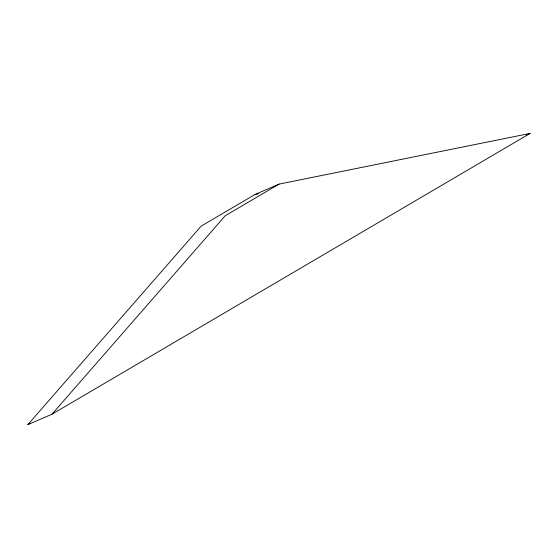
<?xml version="1.0" encoding="UTF-8"?>
<svg xmlns="http://www.w3.org/2000/svg" width="558" height="558" viewBox="0 0 558 558"><rect width="100%" height="100%" fill="white"/><g stroke="black" fill="none" stroke-linecap="round" stroke-linejoin="round"><path stroke-width="0.84" d="M27.9 424.589L201.145 226.13L255.062 194.463L279.146 184.084L530.1 133.411L51.985 414.21L27.9 424.589L30.153 423.264M51.985 414.21L225.23 215.751L279.146 184.084M526.215 135.085L530.1 133.411M255.062 194.463L258.473 193.772"/></g></svg>
